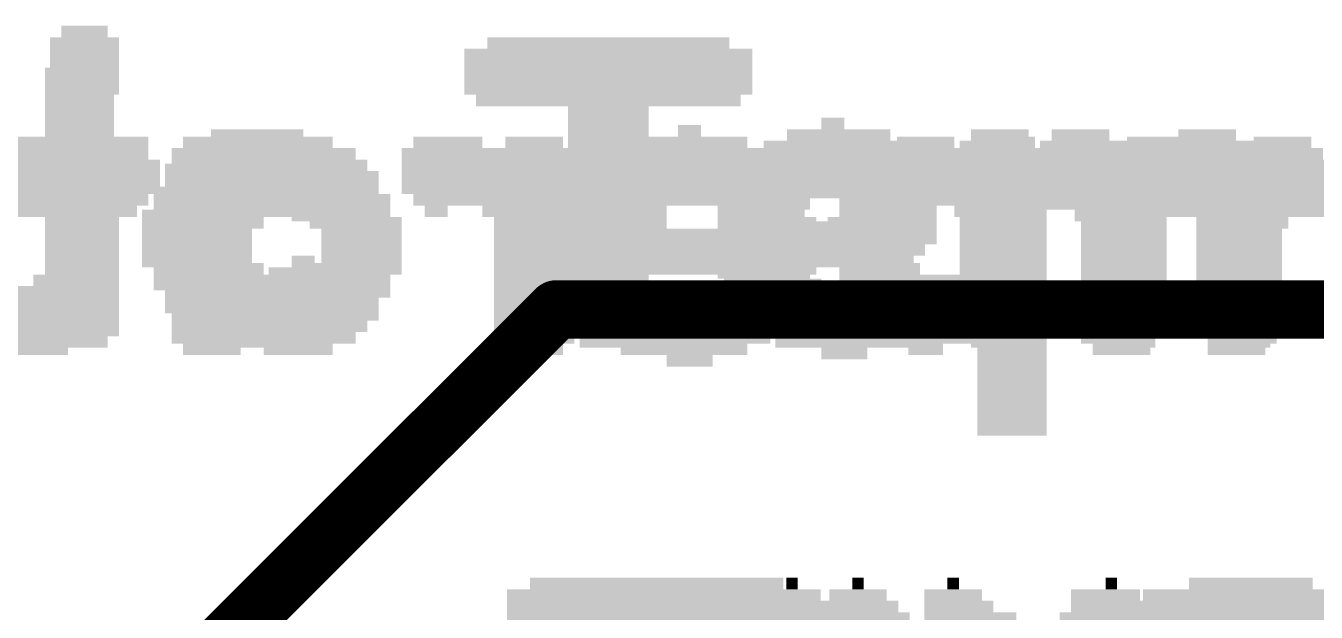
# Model space of a CAD drawing. Extents: x -27.9 to 58.7, y -12 to 40.1.
# Drawn here: x 8.393 to 12.876, y 17.717 to 19.757 of the extents above; entities that cross this region are included whole.
import ezdxf

# ---------------------------------------------------------------- set-up
doc = ezdxf.new("R2010")
doc.units = 0
for name, color, linetype in [('16', 132, 'CONTINUOUS'), ('21', 41, 'CONTINUOUS'), ('22', 40, 'CONTINUOUS')]:
    doc.layers.add(name, color=color, linetype=linetype)

# ---------------------------------------------------------------- blocks, each defined once
blk = doc.blocks.new('RECT')
blk.add_solid([(-0.5, -0.5), (0.5, -0.5), (-0.5, 0.5), (0.5, 0.5)])

msp = doc.modelspace()

# ---------------------------------------------------------------- linework, layer by layer
at = {"layer": '16', "const_width": 0.2032}
for points in [[(10.2362, 18.7706), (8.5852, 17.1196)], [(22.479, 18.7706), (10.2362, 18.7706)]]:
    msp.add_lwpolyline(points, dxfattribs=at)
at = {"layer": '16', "const_width": 0.1016}
for points in [[(10.2362, 18.8214, 1), (10.2362, 18.7198)], [(10.2721, 18.7347, 1), (10.2003, 18.8065)]]:
    msp.add_lwpolyline(points, format="xyb", dxfattribs=at)

# ---------------------------------------------------------------- block references
at = {"layer": '21', "yscale": 0.04}
for p, xscale in [((8.5968, 19.737), 0.16), ((8.5968, 19.697), 0.24), ((10.4168, 19.697), 0.84), ((8.5968, 19.657), 0.24), ((8.5968, 19.617), 0.24), ((8.5968, 19.577), 0.24), ((8.5968, 19.537), 0.24), ((8.5968, 19.497), 0.08), ((10.4168, 19.497), 0.92), ((10.4168, 19.457), 0.28), ((10.4168, 19.417), 0.28), ((11.1968, 19.417), 0.08), ((8.5768, 19.377), 0.2), ((9.1968, 19.377), 0.32), ((10.4168, 19.377), 0.28), ((11.2168, 19.377), 0.36), ((11.7768, 19.377), 0.2), ((12.0568, 19.377), 0.2), ((12.4968, 19.377), 0.2), ((8.5968, 19.337), 0.24), ((9.1968, 19.337), 0.48), ((10.4168, 19.337), 0.28), ((11.2168, 19.337), 0.52), ((11.7568, 19.337), 0.24), ((12.0768, 19.337), 0.32), ((12.4968, 19.337), 0.36), ((8.5968, 19.297), 0.24), ((8.5968, 19.257), 0.24), ((9.1768, 19.257), 0.6), ((9.1968, 19.297), 0.56), ((10.4168, 19.297), 0.28), ((10.4168, 19.257), 0.28), ((11.1968, 19.257), 0.64), ((11.2168, 19.297), 0.6), ((12.1768, 19.297), 1.08), ((12.1768, 19.257), 1.08), ((8.5968, 19.217), 0.24), ((9.1768, 19.217), 0.6), ((10.4168, 19.217), 0.28), ((11.1968, 19.217), 0.72), ((12.1968, 19.217), 1.12), ((8.5968, 19.177), 0.24), ((9.1568, 19.177), 0.64), ((10.4168, 19.177), 0.28), ((11.1968, 19.177), 0.72), ((12.1968, 19.177), 1.12), ((8.5968, 19.137), 0.24), ((8.9968, 19.137), 0.32), ((9.3368, 19.137), 0.2), ((10.4168, 19.137), 0.28), ((10.9568, 19.137), 0.32), ((11.4368, 19.137), 0.24), ((12.1968, 19.137), 1.12), ((8.5968, 19.097), 0.24), ((8.9568, 19.097), 0.32), ((9.3568, 19.097), 0.08), ((10.4168, 19.097), 0.28), ((10.9368, 19.097), 0.28), ((11.4368, 19.097), 0.24), ((11.7768, 19.097), 0.28), ((12.1968, 19.097), 0.32), ((12.6168, 19.097), 0.28), ((8.5968, 19.057), 0.24), ((8.9368, 19.057), 0.28), ((10.4168, 19.057), 0.28), ((11.1768, 19.057), 0.76), ((11.7768, 19.057), 0.28), ((12.2168, 19.057), 0.28), ((12.6168, 19.057), 0.28), ((8.5968, 19.017), 0.24), ((8.9368, 19.017), 0.28), ((10.4168, 19.017), 0.28), ((11.1768, 19.017), 0.76), ((11.7768, 19.017), 0.28), ((12.2168, 19.017), 0.28), ((12.6168, 19.017), 0.28), ((8.5968, 18.977), 0.24), ((8.9368, 18.977), 0.28), ((10.4168, 18.977), 0.28), ((11.1568, 18.977), 0.72), ((11.7768, 18.977), 0.28), ((12.2168, 18.977), 0.28), ((12.6168, 18.977), 0.28), ((8.5968, 18.937), 0.24), ((8.9568, 18.937), 0.32), ((9.3568, 18.937), 0.08), ((10.4168, 18.937), 0.28), ((11.1368, 18.937), 0.68), ((11.7768, 18.937), 0.28), ((12.2168, 18.937), 0.28), ((12.6168, 18.937), 0.28), ((8.5968, 18.897), 0.24), ((8.5968, 18.857), 0.24), ((8.9968, 18.897), 0.32), ((9.1568, 18.857), 0.64), ((9.3368, 18.897), 0.2), ((10.4168, 18.897), 0.28), ((10.4168, 18.857), 0.28), ((10.9568, 18.897), 0.32), ((10.9968, 18.857), 0.32), ((11.4168, 18.857), 0.12), ((11.7768, 18.897), 0.28), ((11.7768, 18.857), 0.28), ((12.2168, 18.897), 0.28), ((12.2168, 18.857), 0.28), ((12.6168, 18.897), 0.28), ((12.6168, 18.857), 0.28), ((8.5968, 18.817), 0.24), ((9.1768, 18.817), 0.6), ((10.4168, 18.817), 0.28), ((11.1768, 18.817), 0.68), ((11.7768, 18.817), 0.28), ((12.2168, 18.817), 0.28), ((12.6168, 18.817), 0.28), ((8.5968, 18.777), 0.24), ((9.1768, 18.777), 0.6), ((10.4168, 18.777), 0.28), ((11.1968, 18.777), 0.64), ((11.7768, 18.777), 0.28), ((12.2168, 18.777), 0.28), ((12.6168, 18.777), 0.28), ((8.5968, 18.737), 0.24), ((9.1968, 18.737), 0.56), ((10.4168, 18.737), 0.28), ((11.2168, 18.737), 0.6), ((11.7768, 18.737), 0.28), ((12.2168, 18.737), 0.28), ((12.6368, 18.737), 0.24), ((8.5968, 18.697), 0.24), ((9.2168, 18.697), 0.44), ((10.4168, 18.697), 0.28), ((11.2368, 18.697), 0.56), ((11.7768, 18.697), 0.28), ((12.1968, 18.697), 0.24), ((12.6368, 18.697), 0.24), ((8.5768, 18.657), 0.2), ((9.1968, 18.657), 0.32), ((10.4168, 18.657), 0.2), ((11.2368, 18.657), 0.48), ((11.7768, 18.657), 0.2), ((12.2168, 18.657), 0.2), ((12.6168, 18.657), 0.2), ((11.2368, 18.617), 0.16), ((10.584, 17.8174), 0.88), ((11.284, 17.7774), 0.2), ((11.284, 17.8174), 0.04), ((12.144, 17.7774), 0.24), ((12.164, 17.8174), 0.04), ((12.724, 17.7774), 0.6), ((12.684, 17.8174), 0.36), ((11.284, 17.7374), 0.28), ((12.164, 17.7374), 0.28), ((12.764, 17.7374), 0.68), ((10.584, 17.6974), 1.04), ((11.304, 17.6974), 0.32), ((12.144, 17.6974), 0.32), ((12.784, 17.6974), 0.72)]:
    msp.add_blockref('RECT', p, dxfattribs=dict(at, xscale=xscale))
for p in [(10.4168, 19.657), (10.4168, 19.617), (10.4168, 19.577), (10.4168, 19.537), (10.564, 17.7774), (10.564, 17.7374)]:
    msp.add_blockref('RECT', p, dxfattribs=at)
at = {"layer": '22', "yscale": 0.04, "rotation": 180}
for p, xscale in [((8.579, 19.6316), 0.08), ((8.579, 19.5916), 0.24), ((8.579, 19.5516), 0.24), ((8.579, 19.5116), 0.24), ((8.579, 19.4716), 0.24), ((8.579, 19.4316), 0.24), ((8.579, 19.3916), 0.24), ((10.699, 19.3916), 0.08), ((8.539, 19.3516), 0.56), ((9.039, 19.3516), 0.2), ((9.359, 19.3516), 0.2), ((9.859, 19.3516), 0.24), ((10.159, 19.3516), 0.2), ((10.719, 19.3516), 0.36), ((11.519, 19.3516), 0.2), ((11.819, 19.3516), 0.16), ((12.319, 19.3516), 0.2), ((12.759, 19.3516), 0.2), ((8.519, 19.3116), 0.6), ((9.219, 19.3116), 0.64), ((9.999, 19.3116), 0.6), ((10.719, 19.3116), 0.52), ((11.639, 19.3116), 0.6), ((12.319, 19.3116), 0.36), ((12.739, 19.3116), 0.32), ((8.539, 19.2716), 0.64), ((9.239, 19.2716), 0.68), ((9.999, 19.2716), 0.6), ((10.719, 19.2716), 0.6), ((11.619, 19.2716), 0.64), ((12.639, 19.2716), 1.08), ((8.539, 19.2316), 0.64), ((9.259, 19.2316), 0.72), ((9.999, 19.2316), 0.6), ((10.739, 19.2316), 0.64), ((11.599, 19.2316), 0.68), ((12.639, 19.2316), 1.08), ((8.539, 19.1916), 0.64), ((9.259, 19.1916), 0.72), ((9.999, 19.1916), 0.6), ((10.739, 19.1916), 0.72), ((11.599, 19.1916), 0.68), ((12.619, 19.1916), 1.12), ((8.539, 19.1516), 0.56), ((9.279, 19.1516), 0.76), ((10.019, 19.1516), 0.56), ((10.739, 19.1516), 0.72), ((11.579, 19.1516), 0.72), ((12.619, 19.1516), 1.12), ((8.539, 19.1116), 0.48), ((9.279, 19.1116), 0.76), ((9.819, 19.1116), 0.08), ((10.139, 19.1116), 0.32), ((10.499, 19.1116), 0.24), ((10.959, 19.1116), 0.28), ((11.379, 19.1116), 0.32), ((11.779, 19.1116), 0.32), ((12.619, 19.1116), 1.12), ((8.579, 19.0716), 0.24), ((9.059, 19.0716), 0.32), ((9.539, 19.0716), 0.32), ((10.159, 19.0716), 0.28), ((10.499, 19.0716), 0.24), ((10.999, 19.0716), 0.28), ((11.319, 19.0716), 0.28), ((11.799, 19.0716), 0.28), ((12.199, 19.0716), 0.28), ((12.619, 19.0716), 0.32), ((8.579, 19.0316), 0.24), ((8.579, 18.9916), 0.24), ((9.039, 19.0316), 0.28), ((9.039, 18.9916), 0.28), ((9.559, 19.0316), 0.28), ((9.559, 18.9916), 0.28), ((10.159, 19.0316), 0.28), ((10.159, 18.9916), 0.28), ((10.759, 19.0316), 0.76), ((10.759, 18.9916), 0.76), ((11.319, 19.0316), 0.28), ((11.319, 18.9916), 0.28), ((11.799, 19.0316), 0.28), ((11.819, 18.9916), 0.24), ((12.199, 19.0316), 0.28), ((12.199, 18.9916), 0.28), ((12.599, 19.0316), 0.28), ((12.599, 18.9916), 0.28), ((8.579, 18.9516), 0.24), ((9.039, 18.9516), 0.28), ((9.559, 18.9516), 0.28), ((10.159, 18.9516), 0.28), ((10.779, 18.9516), 0.72), ((11.319, 18.9516), 0.28), ((11.799, 18.9516), 0.28), ((12.199, 18.9516), 0.28), ((12.599, 18.9516), 0.28), ((8.579, 18.9116), 0.24), ((9.059, 18.9116), 0.32), ((9.539, 18.9116), 0.32), ((10.159, 18.9116), 0.28), ((10.799, 18.9116), 0.68), ((11.359, 18.9116), 0.28), ((11.799, 18.9116), 0.28), ((12.199, 18.9116), 0.28), ((12.599, 18.9116), 0.28), ((8.559, 18.8716), 0.28), ((9.279, 18.8716), 0.76), ((10.159, 18.8716), 0.28), ((10.959, 18.8716), 0.28), ((11.579, 18.8716), 0.72), ((12.199, 18.8716), 0.28), ((12.599, 18.8716), 0.28), ((8.499, 18.8316), 0.4), ((9.279, 18.8316), 0.76), ((10.159, 18.8316), 0.28), ((10.519, 18.8316), 0.12), ((10.939, 18.8316), 0.32), ((11.579, 18.8316), 0.72), ((12.199, 18.8316), 0.28), ((12.599, 18.8316), 0.28), ((8.479, 18.7916), 0.44), ((9.259, 18.7916), 0.72), ((10.159, 18.7916), 0.28), ((10.759, 18.7916), 0.68), ((11.599, 18.7916), 0.68), ((12.199, 18.7916), 0.28), ((12.599, 18.7916), 0.28), ((8.479, 18.7516), 0.44), ((9.259, 18.7516), 0.72), ((10.159, 18.7516), 0.28), ((10.739, 18.7516), 0.64), ((11.619, 18.7516), 0.64), ((12.199, 18.7516), 0.28), ((12.599, 18.7516), 0.28), ((8.459, 18.7116), 0.4), ((9.239, 18.7116), 0.68), ((10.159, 18.7116), 0.28), ((10.719, 18.7116), 0.6), ((11.639, 18.7116), 0.6), ((12.179, 18.7116), 0.24), ((12.599, 18.7116), 0.28), ((8.439, 18.6716), 0.36), ((8.419, 18.6316), 0.24), ((9.219, 18.6716), 0.64), ((9.039, 18.6316), 0.2), ((9.339, 18.6316), 0.24), ((10.159, 18.6716), 0.28), ((10.159, 18.6316), 0.2), ((10.699, 18.6716), 0.56), ((10.679, 18.6316), 0.44), ((11.659, 18.6716), 0.56), ((11.519, 18.6316), 0.12), ((11.819, 18.6316), 0.24), ((12.179, 18.6716), 0.24), ((12.199, 18.6316), 0.2), ((12.619, 18.6716), 0.24), ((12.599, 18.6316), 0.2), ((10.699, 18.5916), 0.16), ((11.819, 18.5916), 0.24), ((11.819, 18.5516), 0.24), ((11.819, 18.5116), 0.24), ((11.819, 18.4716), 0.24), ((11.819, 18.4316), 0.24), ((11.819, 18.3916), 0.24), ((11.819, 18.3516), 0.24), ((10.4544, 17.7774), 0.76), ((10.4744, 17.8174), 0.56), ((11.0344, 17.7774), 0.24), ((11.0544, 17.8174), 0.04), ((11.6144, 17.7774), 0.2), ((11.6144, 17.8174), 0.04), ((12.5744, 17.7774), 0.6), ((12.6144, 17.8174), 0.36), ((10.4544, 17.7374), 0.76), ((11.0544, 17.7374), 0.28), ((11.6344, 17.7374), 0.24), ((12.5344, 17.7374), 0.68), ((10.4544, 17.6974), 0.76), ((11.0744, 17.6974), 0.32), ((11.6744, 17.6974), 0.32), ((12.5144, 17.6974), 0.72)]:
    msp.add_blockref('RECT', p, dxfattribs=dict(at, xscale=xscale))

doc.saveas('drawing.dxf')
